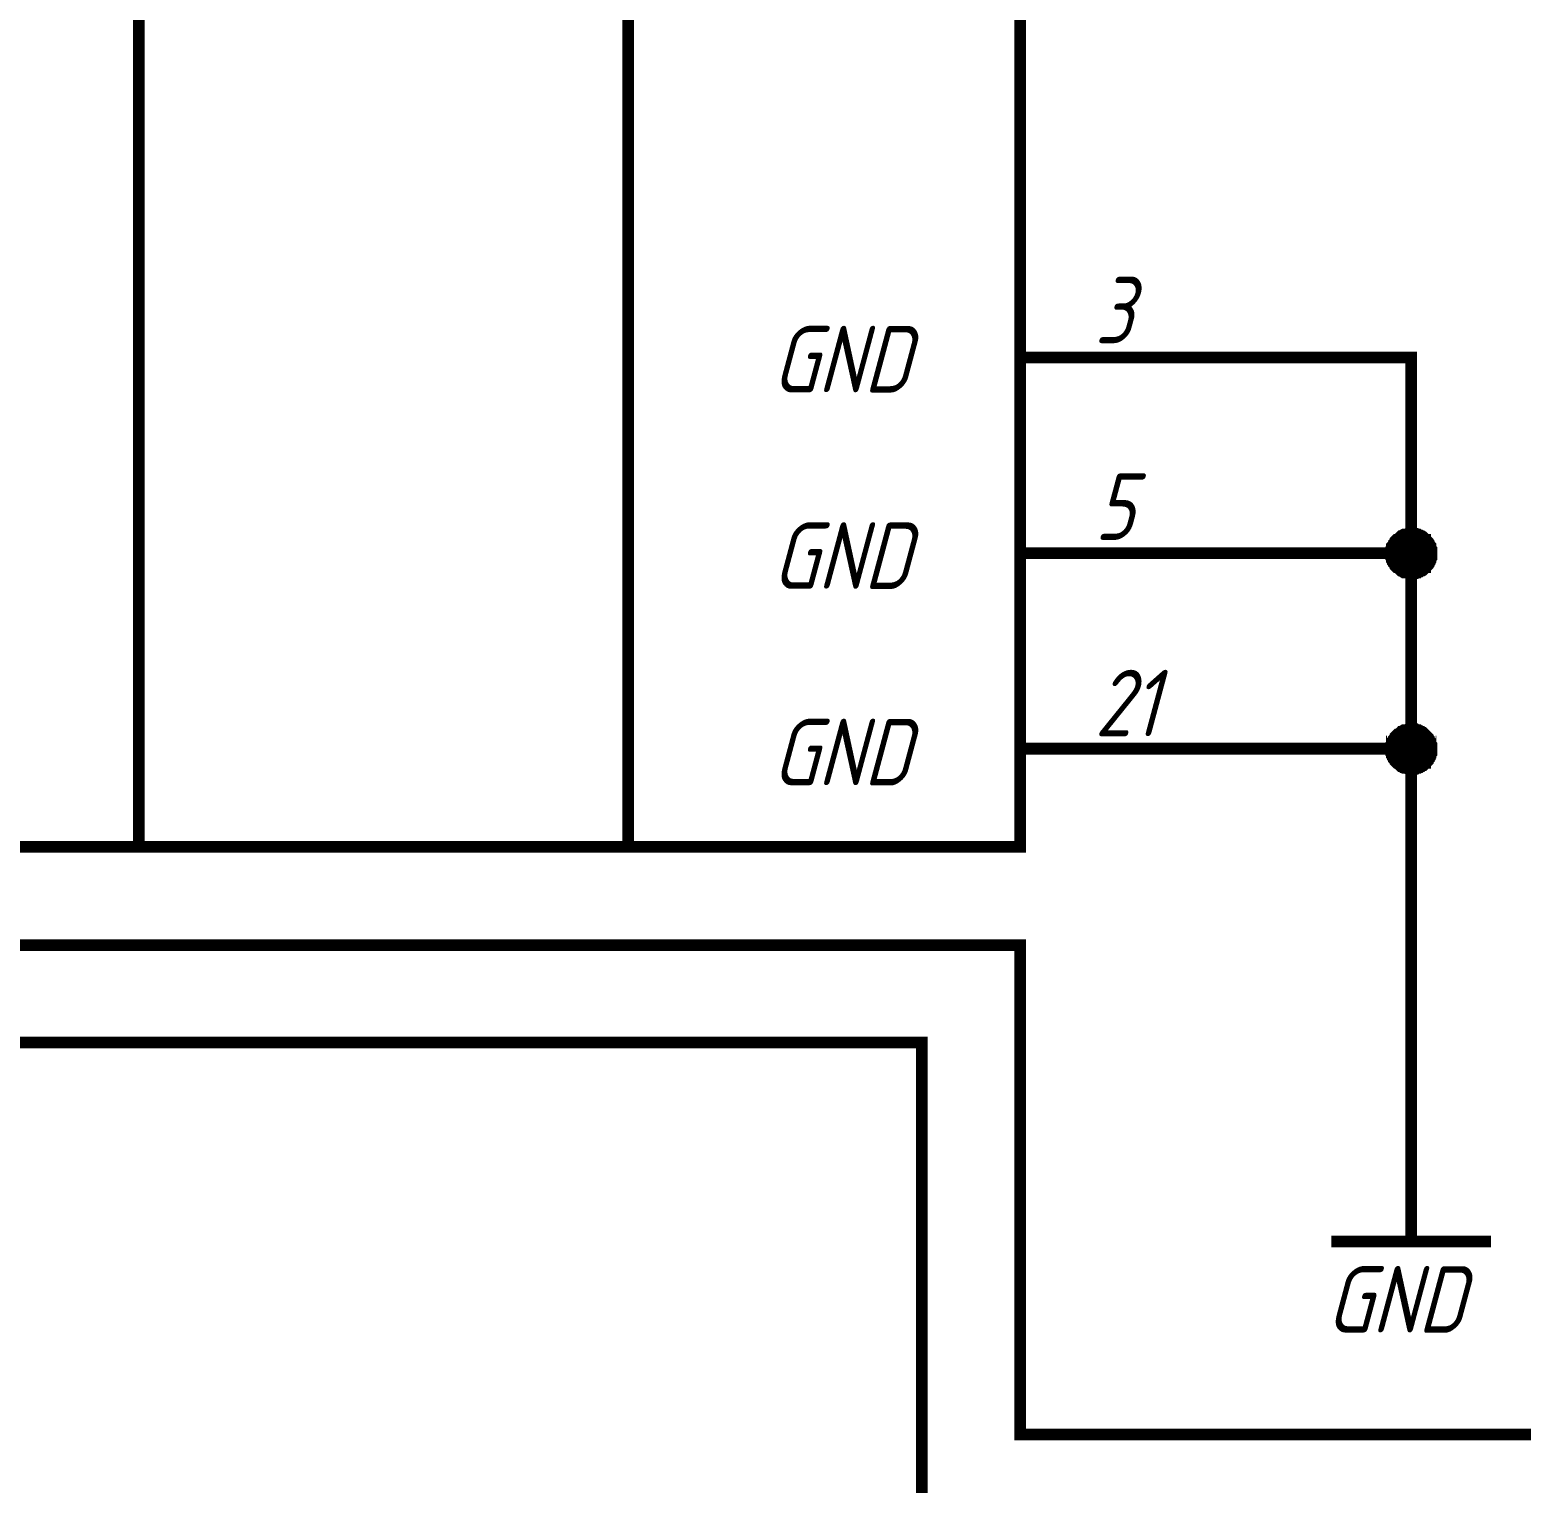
# Model space of a CAD drawing. Header units: millimetres. Extents: x 0 to 841, y 0 to 594.
# Drawn here: x 467.22 to 505.32, y 250.24 to 287.36 of the extents above; entities that cross this region are included whole.
import ezdxf

# ---------------------------------------------------------------- set-up
doc = ezdxf.new("R2010")
doc.units = ezdxf.units.MM
doc.layers.add('Sheet', color=255, linetype='Continuous')
doc.styles.get("Standard").update_dxf_attribs({"font": '', "oblique": 15})
doc.styles.get('Standard').set_extended_font_data('GOST type A')

msp = doc.modelspace()

# ---------------------------------------------------------------- linework, layer by layer
at = {"layer": 'Sheet', "color": 18, "true_color": 0x000000, "const_width": 0.3}
msp.add_lwpolyline([(455.019, 361.484), (492.517, 361.484), (492.517, 266.494), (455.019, 266.494), (455.019, 361.484)], close=True, dxfattribs=at)
for points in [[(470.005, 266.494), (470.005, 361.484)], [(482.504, 266.494), (482.504, 361.484)], [(622.999, 341.483), (622.999, 341.483), (532.502, 341.483), (532.502, 333.979), (532.502, 333.979), (532.502, 249.001), (532.009, 249.001), (490.008, 249.001), (490.008, 261.499), (447.515, 261.499), (447.515, 269.002), (437.502, 269.002), (437.502, 308.983)], [(440.011, 306.497), (440.011, 271.488), (450.001, 271.488), (450.001, 263.985), (492.517, 263.985), (492.517, 251.487), (527.507, 251.487)], [(492.517, 278.992), (497.513, 278.992)], [(497.513, 278.992), (502.508, 278.992), (502.508, 273.997), (502.508, 269.002), (502.508, 261.499)], [(501.993, 273.997), (501.993, 274.019), (501.993, 274.042), (501.993, 274.064), (501.993, 274.087), (502.015, 274.109), (502.015, 274.131), (502.015, 274.176), (502.037, 274.199), (502.037, 274.199), (502.06, 274.221), (502.06, 274.243), (502.082, 274.266), (502.105, 274.288), (502.105, 274.311), (502.127, 274.333), (502.149, 274.333), (502.172, 274.355), (502.194, 274.378), (502.217, 274.4), (502.217, 274.4), (502.239, 274.423), (502.261, 274.423), (502.284, 274.445), (502.306, 274.445), (502.329, 274.467), (502.351, 274.467), (502.373, 274.467), (502.418, 274.49), (502.441, 274.49), (502.463, 274.49), (502.485, 274.49), (502.508, 274.49)], [(501.993, 273.997), (501.993, 274.019), (501.993, 274.042), (501.993, 274.064), (501.993, 274.087), (502.015, 274.109), (502.015, 274.131), (502.015, 274.176), (502.037, 274.199), (502.037, 274.199), (502.06, 274.221), (502.06, 274.243), (502.082, 274.266), (502.105, 274.288), (502.105, 274.311), (502.127, 274.333), (502.149, 274.333), (502.172, 274.355), (502.194, 274.378), (502.217, 274.4), (502.217, 274.4), (502.239, 274.423), (502.261, 274.423), (502.284, 274.445), (502.306, 274.445), (502.329, 274.467), (502.351, 274.467), (502.373, 274.467), (502.418, 274.49), (502.441, 274.49), (502.463, 274.49), (502.485, 274.49), (502.508, 274.49)], [(501.993, 273.997), (501.993, 274.019), (501.993, 274.042), (501.993, 274.064), (501.993, 274.087), (502.015, 274.109), (502.015, 274.131), (502.015, 274.176), (502.037, 274.199), (502.037, 274.199), (502.06, 274.221), (502.06, 274.243), (502.082, 274.266), (502.105, 274.288), (502.105, 274.311), (502.127, 274.333), (502.149, 274.333), (502.172, 274.355), (502.194, 274.378), (502.217, 274.4), (502.217, 274.4), (502.239, 274.423), (502.261, 274.423), (502.284, 274.445), (502.306, 274.445), (502.329, 274.467), (502.351, 274.467), (502.373, 274.467), (502.418, 274.49), (502.441, 274.49), (502.463, 274.49), (502.485, 274.49), (502.508, 274.49)], [(501.993, 273.997), (501.993, 274.019), (501.993, 274.042), (501.993, 274.064), (501.993, 274.087), (502.015, 274.109), (502.015, 274.131), (502.015, 274.176), (502.037, 274.199), (502.037, 274.199), (502.06, 274.221), (502.06, 274.243), (502.082, 274.266), (502.105, 274.288), (502.105, 274.311), (502.127, 274.333), (502.149, 274.333), (502.172, 274.355), (502.194, 274.378), (502.217, 274.4), (502.217, 274.4), (502.239, 274.423), (502.261, 274.423), (502.284, 274.445), (502.306, 274.445), (502.329, 274.467), (502.351, 274.467), (502.373, 274.467), (502.418, 274.49), (502.441, 274.49), (502.463, 274.49), (502.485, 274.49), (502.508, 274.49)], [(501.993, 273.997), (501.993, 274.019), (501.993, 274.042), (501.993, 274.064), (501.993, 274.087), (502.015, 274.109), (502.015, 274.131), (502.015, 274.176), (502.037, 274.199), (502.037, 274.199), (502.06, 274.221), (502.06, 274.243), (502.082, 274.266), (502.105, 274.288), (502.105, 274.311), (502.127, 274.333), (502.149, 274.333), (502.172, 274.355), (502.194, 274.378), (502.217, 274.4), (502.217, 274.4), (502.239, 274.423), (502.261, 274.423), (502.284, 274.445), (502.306, 274.445), (502.329, 274.467), (502.351, 274.467), (502.373, 274.467), (502.418, 274.49), (502.441, 274.49), (502.463, 274.49), (502.485, 274.49), (502.508, 274.49)], [(501.993, 273.997), (501.993, 274.019), (501.993, 274.042), (501.993, 274.064), (501.993, 274.087), (502.015, 274.109), (502.015, 274.131), (502.015, 274.176), (502.037, 274.199), (502.037, 274.199), (502.06, 274.221), (502.06, 274.243), (502.082, 274.266), (502.105, 274.288), (502.105, 274.311), (502.127, 274.333), (502.149, 274.333), (502.172, 274.355), (502.194, 274.378), (502.217, 274.4), (502.217, 274.4), (502.239, 274.423), (502.261, 274.423), (502.284, 274.445), (502.306, 274.445), (502.329, 274.467), (502.351, 274.467), (502.373, 274.467), (502.418, 274.49), (502.441, 274.49), (502.463, 274.49), (502.485, 274.49), (502.508, 274.49)], [(501.993, 273.997), (501.993, 274.019), (501.993, 274.042), (501.993, 274.064), (501.993, 274.087), (502.015, 274.109), (502.015, 274.131), (502.015, 274.176), (502.037, 274.199), (502.037, 274.199), (502.06, 274.221), (502.06, 274.243), (502.082, 274.266), (502.105, 274.288), (502.105, 274.311), (502.127, 274.333), (502.149, 274.333), (502.172, 274.355), (502.194, 274.378), (502.217, 274.4), (502.217, 274.4), (502.239, 274.423), (502.261, 274.423), (502.284, 274.445), (502.306, 274.445), (502.329, 274.467), (502.351, 274.467), (502.373, 274.467), (502.418, 274.49), (502.441, 274.49), (502.463, 274.49), (502.485, 274.49), (502.508, 274.49)], [(501.993, 273.997), (501.993, 274.019), (501.993, 274.042), (501.993, 274.064), (501.993, 274.087), (502.015, 274.109), (502.015, 274.131), (502.015, 274.176), (502.037, 274.199), (502.037, 274.199), (502.06, 274.221), (502.06, 274.243), (502.082, 274.266), (502.105, 274.288), (502.105, 274.311), (502.127, 274.333), (502.149, 274.333), (502.172, 274.355), (502.194, 274.378), (502.217, 274.4), (502.217, 274.4), (502.239, 274.423), (502.261, 274.423), (502.284, 274.445), (502.306, 274.445), (502.329, 274.467), (502.351, 274.467), (502.373, 274.467), (502.418, 274.49), (502.441, 274.49), (502.463, 274.49), (502.485, 274.49), (502.508, 274.49)], [(502.508, 274.49), (502.508, 274.49)], [(502.508, 274.49), (502.53, 274.49), (502.553, 274.49), (502.597, 274.49), (502.62, 274.49), (502.642, 274.467), (502.665, 274.467), (502.687, 274.467), (502.709, 274.445), (502.732, 274.445), (502.754, 274.423), (502.777, 274.423), (502.799, 274.4), (502.821, 274.4), (502.844, 274.378), (502.866, 274.355), (502.866, 274.333), (502.889, 274.333), (502.911, 274.311), (502.933, 274.288), (502.933, 274.266), (502.956, 274.243), (502.956, 274.221), (502.978, 274.199), (502.978, 274.199), (503.001, 274.176), (503.001, 274.131), (503.001, 274.109), (503.023, 274.087), (503.023, 274.064), (503.023, 274.042), (503.023, 274.019), (503.023, 273.997)], [(502.508, 274.49), (502.508, 274.49)], [(502.508, 274.49), (502.53, 274.49), (502.553, 274.49), (502.597, 274.49), (502.62, 274.49), (502.642, 274.467), (502.665, 274.467), (502.687, 274.467), (502.709, 274.445), (502.732, 274.445), (502.754, 274.423), (502.777, 274.423), (502.799, 274.4), (502.821, 274.4), (502.844, 274.378), (502.866, 274.355), (502.866, 274.333), (502.889, 274.333), (502.911, 274.311), (502.933, 274.288), (502.933, 274.266), (502.956, 274.243), (502.956, 274.221), (502.978, 274.199), (502.978, 274.199), (503.001, 274.176), (503.001, 274.131), (503.001, 274.109), (503.023, 274.087), (503.023, 274.064), (503.023, 274.042), (503.023, 274.019), (503.023, 273.997)], [(502.508, 274.49), (502.508, 274.49)], [(502.508, 274.49), (502.53, 274.49), (502.553, 274.49), (502.597, 274.49), (502.62, 274.49), (502.642, 274.467), (502.665, 274.467), (502.687, 274.467), (502.709, 274.445), (502.732, 274.445), (502.754, 274.423), (502.777, 274.423), (502.799, 274.4), (502.821, 274.4), (502.844, 274.378), (502.866, 274.355), (502.866, 274.333), (502.889, 274.333), (502.911, 274.311), (502.933, 274.288), (502.933, 274.266), (502.956, 274.243), (502.956, 274.221), (502.978, 274.199), (502.978, 274.199), (503.001, 274.176), (503.001, 274.131), (503.001, 274.109), (503.023, 274.087), (503.023, 274.064), (503.023, 274.042), (503.023, 274.019), (503.023, 273.997)], [(502.508, 274.49), (502.508, 274.49)], [(502.508, 274.49), (502.53, 274.49), (502.553, 274.49), (502.597, 274.49), (502.62, 274.49), (502.642, 274.467), (502.665, 274.467), (502.687, 274.467), (502.709, 274.445), (502.732, 274.445), (502.754, 274.423), (502.777, 274.423), (502.799, 274.4), (502.821, 274.4), (502.844, 274.378), (502.866, 274.355), (502.866, 274.333), (502.889, 274.333), (502.911, 274.311), (502.933, 274.288), (502.933, 274.266), (502.956, 274.243), (502.956, 274.221), (502.978, 274.199), (502.978, 274.199), (503.001, 274.176), (503.001, 274.131), (503.001, 274.109), (503.023, 274.087), (503.023, 274.064), (503.023, 274.042), (503.023, 274.019), (503.023, 273.997)], [(502.508, 274.49), (502.508, 274.49)], [(502.508, 274.49), (502.53, 274.49), (502.553, 274.49), (502.597, 274.49), (502.62, 274.49), (502.642, 274.467), (502.665, 274.467), (502.687, 274.467), (502.709, 274.445), (502.732, 274.445), (502.754, 274.423), (502.777, 274.423), (502.799, 274.4), (502.821, 274.4), (502.844, 274.378), (502.866, 274.355), (502.866, 274.333), (502.889, 274.333), (502.911, 274.311), (502.933, 274.288), (502.933, 274.266), (502.956, 274.243), (502.956, 274.221), (502.978, 274.199), (502.978, 274.199), (503.001, 274.176), (503.001, 274.131), (503.001, 274.109), (503.023, 274.087), (503.023, 274.064), (503.023, 274.042), (503.023, 274.019), (503.023, 273.997)], [(502.508, 274.49), (502.508, 274.49)], [(502.508, 274.49), (502.53, 274.49), (502.553, 274.49), (502.597, 274.49), (502.62, 274.49), (502.642, 274.467), (502.665, 274.467), (502.687, 274.467), (502.709, 274.445), (502.732, 274.445), (502.754, 274.423), (502.777, 274.423), (502.799, 274.4), (502.821, 274.4), (502.844, 274.378), (502.866, 274.355), (502.866, 274.333), (502.889, 274.333), (502.911, 274.311), (502.933, 274.288), (502.933, 274.266), (502.956, 274.243), (502.956, 274.221), (502.978, 274.199), (502.978, 274.199), (503.001, 274.176), (503.001, 274.131), (503.001, 274.109), (503.023, 274.087), (503.023, 274.064), (503.023, 274.042), (503.023, 274.019), (503.023, 273.997)], [(502.508, 274.49), (502.508, 274.49)], [(502.508, 274.49), (502.53, 274.49), (502.553, 274.49), (502.597, 274.49), (502.62, 274.49), (502.642, 274.467), (502.665, 274.467), (502.687, 274.467), (502.709, 274.445), (502.732, 274.445), (502.754, 274.423), (502.777, 274.423), (502.799, 274.4), (502.821, 274.4), (502.844, 274.378), (502.866, 274.355), (502.866, 274.333), (502.889, 274.333), (502.911, 274.311), (502.933, 274.288), (502.933, 274.266), (502.956, 274.243), (502.956, 274.221), (502.978, 274.199), (502.978, 274.199), (503.001, 274.176), (503.001, 274.131), (503.001, 274.109), (503.023, 274.087), (503.023, 274.064), (503.023, 274.042), (503.023, 274.019), (503.023, 273.997)], [(502.508, 274.49), (502.508, 274.49)], [(502.508, 274.49), (502.53, 274.49), (502.553, 274.49), (502.597, 274.49), (502.62, 274.49), (502.642, 274.467), (502.665, 274.467), (502.687, 274.467), (502.709, 274.445), (502.732, 274.445), (502.754, 274.423), (502.777, 274.423), (502.799, 274.4), (502.821, 274.4), (502.844, 274.378), (502.866, 274.355), (502.866, 274.333), (502.889, 274.333), (502.911, 274.311), (502.933, 274.288), (502.933, 274.266), (502.956, 274.243), (502.956, 274.221), (502.978, 274.199), (502.978, 274.199), (503.001, 274.176), (503.001, 274.131), (503.001, 274.109), (503.023, 274.087), (503.023, 274.064), (503.023, 274.042), (503.023, 274.019), (503.023, 273.997)], [(492.517, 273.997), (497.513, 273.997)], [(497.513, 273.997), (502.508, 273.997)], [(502.508, 273.482), (502.485, 273.482), (502.463, 273.482), (502.441, 273.482), (502.418, 273.482), (502.373, 273.504), (502.351, 273.504), (502.329, 273.504), (502.306, 273.527), (502.284, 273.527), (502.261, 273.549), (502.239, 273.549), (502.217, 273.571), (502.217, 273.571), (502.194, 273.594), (502.172, 273.616), (502.149, 273.639), (502.127, 273.639), (502.105, 273.661), (502.105, 273.683), (502.082, 273.706), (502.06, 273.728), (502.06, 273.751), (502.037, 273.773), (502.037, 273.795), (502.015, 273.818), (502.015, 273.84), (502.015, 273.863), (501.993, 273.885), (501.993, 273.907), (501.993, 273.952), (501.993, 273.975), (501.993, 273.997)], [(501.993, 273.997), (501.993, 273.997)], [(502.508, 273.482), (502.485, 273.482), (502.463, 273.482), (502.441, 273.482), (502.418, 273.482), (502.373, 273.504), (502.351, 273.504), (502.329, 273.504), (502.306, 273.527), (502.284, 273.527), (502.261, 273.549), (502.239, 273.549), (502.217, 273.571), (502.217, 273.571), (502.194, 273.594), (502.172, 273.616), (502.149, 273.639), (502.127, 273.639), (502.105, 273.661), (502.105, 273.683), (502.082, 273.706), (502.06, 273.728), (502.06, 273.751), (502.037, 273.773), (502.037, 273.795), (502.015, 273.818), (502.015, 273.84), (502.015, 273.863), (501.993, 273.885), (501.993, 273.907), (501.993, 273.952), (501.993, 273.975), (501.993, 273.997)], [(501.993, 273.997), (501.993, 273.997)], [(502.508, 273.482), (502.485, 273.482), (502.463, 273.482), (502.441, 273.482), (502.418, 273.482), (502.373, 273.504), (502.351, 273.504), (502.329, 273.504), (502.306, 273.527), (502.284, 273.527), (502.261, 273.549), (502.239, 273.549), (502.217, 273.571), (502.217, 273.571), (502.194, 273.594), (502.172, 273.616), (502.149, 273.639), (502.127, 273.639), (502.105, 273.661), (502.105, 273.683), (502.082, 273.706), (502.06, 273.728), (502.06, 273.751), (502.037, 273.773), (502.037, 273.795), (502.015, 273.818), (502.015, 273.84), (502.015, 273.863), (501.993, 273.885), (501.993, 273.907), (501.993, 273.952), (501.993, 273.975), (501.993, 273.997)], [(501.993, 273.997), (501.993, 273.997)], [(502.508, 273.482), (502.485, 273.482), (502.463, 273.482), (502.441, 273.482), (502.418, 273.482), (502.373, 273.504), (502.351, 273.504), (502.329, 273.504), (502.306, 273.527), (502.284, 273.527), (502.261, 273.549), (502.239, 273.549), (502.217, 273.571), (502.217, 273.571), (502.194, 273.594), (502.172, 273.616), (502.149, 273.639), (502.127, 273.639), (502.105, 273.661), (502.105, 273.683), (502.082, 273.706), (502.06, 273.728), (502.06, 273.751), (502.037, 273.773), (502.037, 273.795), (502.015, 273.818), (502.015, 273.84), (502.015, 273.863), (501.993, 273.885), (501.993, 273.907), (501.993, 273.952), (501.993, 273.975), (501.993, 273.997)], [(501.993, 273.997), (501.993, 273.997)], [(502.508, 273.482), (502.485, 273.482), (502.463, 273.482), (502.441, 273.482), (502.418, 273.482), (502.373, 273.504), (502.351, 273.504), (502.329, 273.504), (502.306, 273.527), (502.284, 273.527), (502.261, 273.549), (502.239, 273.549), (502.217, 273.571), (502.217, 273.571), (502.194, 273.594), (502.172, 273.616), (502.149, 273.639), (502.127, 273.639), (502.105, 273.661), (502.105, 273.683), (502.082, 273.706), (502.06, 273.728), (502.06, 273.751), (502.037, 273.773), (502.037, 273.795), (502.015, 273.818), (502.015, 273.84), (502.015, 273.863), (501.993, 273.885), (501.993, 273.907), (501.993, 273.952), (501.993, 273.975), (501.993, 273.997)], [(501.993, 273.997), (501.993, 273.997)], [(502.508, 273.482), (502.485, 273.482), (502.463, 273.482), (502.441, 273.482), (502.418, 273.482), (502.373, 273.504), (502.351, 273.504), (502.329, 273.504), (502.306, 273.527), (502.284, 273.527), (502.261, 273.549), (502.239, 273.549), (502.217, 273.571), (502.217, 273.571), (502.194, 273.594), (502.172, 273.616), (502.149, 273.639), (502.127, 273.639), (502.105, 273.661), (502.105, 273.683), (502.082, 273.706), (502.06, 273.728), (502.06, 273.751), (502.037, 273.773), (502.037, 273.795), (502.015, 273.818), (502.015, 273.84), (502.015, 273.863), (501.993, 273.885), (501.993, 273.907), (501.993, 273.952), (501.993, 273.975), (501.993, 273.997)], [(501.993, 273.997), (501.993, 273.997)], [(502.508, 273.482), (502.485, 273.482), (502.463, 273.482), (502.441, 273.482), (502.418, 273.482), (502.373, 273.504), (502.351, 273.504), (502.329, 273.504), (502.306, 273.527), (502.284, 273.527), (502.261, 273.549), (502.239, 273.549), (502.217, 273.571), (502.217, 273.571), (502.194, 273.594), (502.172, 273.616), (502.149, 273.639), (502.127, 273.639), (502.105, 273.661), (502.105, 273.683), (502.082, 273.706), (502.06, 273.728), (502.06, 273.751), (502.037, 273.773), (502.037, 273.795), (502.015, 273.818), (502.015, 273.84), (502.015, 273.863), (501.993, 273.885), (501.993, 273.907), (501.993, 273.952), (501.993, 273.975), (501.993, 273.997)], [(501.993, 273.997), (501.993, 273.997)], [(502.508, 273.482), (502.485, 273.482), (502.463, 273.482), (502.441, 273.482), (502.418, 273.482), (502.373, 273.504), (502.351, 273.504), (502.329, 273.504), (502.306, 273.527), (502.284, 273.527), (502.261, 273.549), (502.239, 273.549), (502.217, 273.571), (502.217, 273.571), (502.194, 273.594), (502.172, 273.616), (502.149, 273.639), (502.127, 273.639), (502.105, 273.661), (502.105, 273.683), (502.082, 273.706), (502.06, 273.728), (502.06, 273.751), (502.037, 273.773), (502.037, 273.795), (502.015, 273.818), (502.015, 273.84), (502.015, 273.863), (501.993, 273.885), (501.993, 273.907), (501.993, 273.952), (501.993, 273.975), (501.993, 273.997)], [(501.993, 273.997), (501.993, 273.997)], [(503.023, 273.997), (503.023, 273.975), (503.023, 273.952), (503.023, 273.907), (503.023, 273.885), (503.001, 273.863), (503.001, 273.84), (503.001, 273.818), (502.978, 273.795), (502.978, 273.773), (502.956, 273.751), (502.956, 273.728), (502.933, 273.706), (502.933, 273.683), (502.911, 273.661), (502.889, 273.639), (502.866, 273.639), (502.866, 273.616), (502.844, 273.594), (502.821, 273.571), (502.799, 273.571), (502.777, 273.549), (502.754, 273.549), (502.732, 273.527), (502.709, 273.527), (502.687, 273.504), (502.665, 273.504), (502.642, 273.504), (502.62, 273.482), (502.597, 273.482), (502.553, 273.482), (502.53, 273.482), (502.508, 273.482)], [(503.023, 273.997), (503.023, 273.975), (503.023, 273.952), (503.023, 273.907), (503.023, 273.885), (503.001, 273.863), (503.001, 273.84), (503.001, 273.818), (502.978, 273.795), (502.978, 273.773), (502.956, 273.751), (502.956, 273.728), (502.933, 273.706), (502.933, 273.683), (502.911, 273.661), (502.889, 273.639), (502.866, 273.639), (502.866, 273.616), (502.844, 273.594), (502.821, 273.571), (502.799, 273.571), (502.777, 273.549), (502.754, 273.549), (502.732, 273.527), (502.709, 273.527), (502.687, 273.504), (502.665, 273.504), (502.642, 273.504), (502.62, 273.482), (502.597, 273.482), (502.553, 273.482), (502.53, 273.482), (502.508, 273.482)], [(503.023, 273.997), (503.023, 273.975), (503.023, 273.952), (503.023, 273.907), (503.023, 273.885), (503.001, 273.863), (503.001, 273.84), (503.001, 273.818), (502.978, 273.795), (502.978, 273.773), (502.956, 273.751), (502.956, 273.728), (502.933, 273.706), (502.933, 273.683), (502.911, 273.661), (502.889, 273.639), (502.866, 273.639), (502.866, 273.616), (502.844, 273.594), (502.821, 273.571), (502.799, 273.571), (502.777, 273.549), (502.754, 273.549), (502.732, 273.527), (502.709, 273.527), (502.687, 273.504), (502.665, 273.504), (502.642, 273.504), (502.62, 273.482), (502.597, 273.482), (502.553, 273.482), (502.53, 273.482), (502.508, 273.482)], [(503.023, 273.997), (503.023, 273.975), (503.023, 273.952), (503.023, 273.907), (503.023, 273.885), (503.001, 273.863), (503.001, 273.84), (503.001, 273.818), (502.978, 273.795), (502.978, 273.773), (502.956, 273.751), (502.956, 273.728), (502.933, 273.706), (502.933, 273.683), (502.911, 273.661), (502.889, 273.639), (502.866, 273.639), (502.866, 273.616), (502.844, 273.594), (502.821, 273.571), (502.799, 273.571), (502.777, 273.549), (502.754, 273.549), (502.732, 273.527), (502.709, 273.527), (502.687, 273.504), (502.665, 273.504), (502.642, 273.504), (502.62, 273.482), (502.597, 273.482), (502.553, 273.482), (502.53, 273.482), (502.508, 273.482)], [(503.023, 273.997), (503.023, 273.975), (503.023, 273.952), (503.023, 273.907), (503.023, 273.885), (503.001, 273.863), (503.001, 273.84), (503.001, 273.818), (502.978, 273.795), (502.978, 273.773), (502.956, 273.751), (502.956, 273.728), (502.933, 273.706), (502.933, 273.683), (502.911, 273.661), (502.889, 273.639), (502.866, 273.639), (502.866, 273.616), (502.844, 273.594), (502.821, 273.571), (502.799, 273.571), (502.777, 273.549), (502.754, 273.549), (502.732, 273.527), (502.709, 273.527), (502.687, 273.504), (502.665, 273.504), (502.642, 273.504), (502.62, 273.482), (502.597, 273.482), (502.553, 273.482), (502.53, 273.482), (502.508, 273.482)], [(503.023, 273.997), (503.023, 273.975), (503.023, 273.952), (503.023, 273.907), (503.023, 273.885), (503.001, 273.863), (503.001, 273.84), (503.001, 273.818), (502.978, 273.795), (502.978, 273.773), (502.956, 273.751), (502.956, 273.728), (502.933, 273.706), (502.933, 273.683), (502.911, 273.661), (502.889, 273.639), (502.866, 273.639), (502.866, 273.616), (502.844, 273.594), (502.821, 273.571), (502.799, 273.571), (502.777, 273.549), (502.754, 273.549), (502.732, 273.527), (502.709, 273.527), (502.687, 273.504), (502.665, 273.504), (502.642, 273.504), (502.62, 273.482), (502.597, 273.482), (502.553, 273.482), (502.53, 273.482), (502.508, 273.482)], [(503.023, 273.997), (503.023, 273.975), (503.023, 273.952), (503.023, 273.907), (503.023, 273.885), (503.001, 273.863), (503.001, 273.84), (503.001, 273.818), (502.978, 273.795), (502.978, 273.773), (502.956, 273.751), (502.956, 273.728), (502.933, 273.706), (502.933, 273.683), (502.911, 273.661), (502.889, 273.639), (502.866, 273.639), (502.866, 273.616), (502.844, 273.594), (502.821, 273.571), (502.799, 273.571), (502.777, 273.549), (502.754, 273.549), (502.732, 273.527), (502.709, 273.527), (502.687, 273.504), (502.665, 273.504), (502.642, 273.504), (502.62, 273.482), (502.597, 273.482), (502.553, 273.482), (502.53, 273.482), (502.508, 273.482)], [(503.023, 273.997), (503.023, 273.975), (503.023, 273.952), (503.023, 273.907), (503.023, 273.885), (503.001, 273.863), (503.001, 273.84), (503.001, 273.818), (502.978, 273.795), (502.978, 273.773), (502.956, 273.751), (502.956, 273.728), (502.933, 273.706), (502.933, 273.683), (502.911, 273.661), (502.889, 273.639), (502.866, 273.639), (502.866, 273.616), (502.844, 273.594), (502.821, 273.571), (502.799, 273.571), (502.777, 273.549), (502.754, 273.549), (502.732, 273.527), (502.709, 273.527), (502.687, 273.504), (502.665, 273.504), (502.642, 273.504), (502.62, 273.482), (502.597, 273.482), (502.553, 273.482), (502.53, 273.482), (502.508, 273.482)], [(503.023, 273.997), (503.023, 273.997), (503.023, 273.997), (503.023, 273.997), (503.023, 273.997), (503.023, 273.997), (503.023, 273.997), (503.023, 273.997), (503.023, 273.997), (503.023, 273.997), (503.023, 273.997), (503.023, 273.997), (503.023, 273.997), (503.023, 273.997), (503.023, 273.997), (503.023, 273.997), (503.023, 273.997), (503.023, 273.997), (503.023, 273.997), (503.023, 273.997), (503.023, 273.997), (503.023, 273.997), (503.023, 273.997), (503.023, 273.997), (503.023, 273.997), (503.023, 273.997), (503.023, 273.997), (503.023, 273.997), (503.023, 273.997), (503.023, 273.997), (503.023, 273.997), (503.023, 273.997), (503.023, 273.997)], [(503.023, 273.997), (503.023, 273.997)], [(503.023, 273.997), (503.023, 273.997), (503.023, 273.997), (503.023, 273.997), (503.023, 273.997), (503.023, 273.997), (503.023, 273.997), (503.023, 273.997), (503.023, 273.997), (503.023, 273.997), (503.023, 273.997), (503.023, 273.997), (503.023, 273.997), (503.023, 273.997), (503.023, 273.997), (503.023, 273.997), (503.023, 273.997), (503.023, 273.997), (503.023, 273.997), (503.023, 273.997), (503.023, 273.997), (503.023, 273.997), (503.023, 273.997), (503.023, 273.997), (503.023, 273.997), (503.023, 273.997), (503.023, 273.997), (503.023, 273.997), (503.023, 273.997), (503.023, 273.997), (503.023, 273.997), (503.023, 273.997), (503.023, 273.997)], [(503.023, 273.997), (503.023, 273.997)], [(503.023, 273.997), (503.023, 273.997), (503.023, 273.997), (503.023, 273.997), (503.023, 273.997), (503.023, 273.997), (503.023, 273.997), (503.023, 273.997), (503.023, 273.997), (503.023, 273.997), (503.023, 273.997), (503.023, 273.997), (503.023, 273.997), (503.023, 273.997), (503.023, 273.997), (503.023, 273.997), (503.023, 273.997), (503.023, 273.997), (503.023, 273.997), (503.023, 273.997), (503.023, 273.997), (503.023, 273.997), (503.023, 273.997), (503.023, 273.997), (503.023, 273.997), (503.023, 273.997), (503.023, 273.997), (503.023, 273.997), (503.023, 273.997), (503.023, 273.997), (503.023, 273.997), (503.023, 273.997), (503.023, 273.997)], [(503.023, 273.997), (503.023, 273.997)], [(503.023, 273.997), (503.023, 273.997), (503.023, 273.997), (503.023, 273.997), (503.023, 273.997), (503.023, 273.997), (503.023, 273.997), (503.023, 273.997), (503.023, 273.997), (503.023, 273.997), (503.023, 273.997), (503.023, 273.997), (503.023, 273.997), (503.023, 273.997), (503.023, 273.997), (503.023, 273.997), (503.023, 273.997), (503.023, 273.997), (503.023, 273.997), (503.023, 273.997), (503.023, 273.997), (503.023, 273.997), (503.023, 273.997), (503.023, 273.997), (503.023, 273.997), (503.023, 273.997), (503.023, 273.997), (503.023, 273.997), (503.023, 273.997), (503.023, 273.997), (503.023, 273.997), (503.023, 273.997), (503.023, 273.997)], [(503.023, 273.997), (503.023, 273.997)], [(503.023, 273.997), (503.023, 273.997), (503.023, 273.997), (503.023, 273.997), (503.023, 273.997), (503.023, 273.997), (503.023, 273.997), (503.023, 273.997), (503.023, 273.997), (503.023, 273.997), (503.023, 273.997), (503.023, 273.997), (503.023, 273.997), (503.023, 273.997), (503.023, 273.997), (503.023, 273.997), (503.023, 273.997), (503.023, 273.997), (503.023, 273.997), (503.023, 273.997), (503.023, 273.997), (503.023, 273.997), (503.023, 273.997), (503.023, 273.997), (503.023, 273.997), (503.023, 273.997), (503.023, 273.997), (503.023, 273.997), (503.023, 273.997), (503.023, 273.997), (503.023, 273.997), (503.023, 273.997), (503.023, 273.997)], [(503.023, 273.997), (503.023, 273.997)], [(503.023, 273.997), (503.023, 273.997), (503.023, 273.997), (503.023, 273.997), (503.023, 273.997), (503.023, 273.997), (503.023, 273.997), (503.023, 273.997), (503.023, 273.997), (503.023, 273.997), (503.023, 273.997), (503.023, 273.997), (503.023, 273.997), (503.023, 273.997), (503.023, 273.997), (503.023, 273.997), (503.023, 273.997), (503.023, 273.997), (503.023, 273.997), (503.023, 273.997), (503.023, 273.997), (503.023, 273.997), (503.023, 273.997), (503.023, 273.997), (503.023, 273.997), (503.023, 273.997), (503.023, 273.997), (503.023, 273.997), (503.023, 273.997), (503.023, 273.997), (503.023, 273.997), (503.023, 273.997), (503.023, 273.997)], [(503.023, 273.997), (503.023, 273.997)], [(503.023, 273.997), (503.023, 273.997), (503.023, 273.997), (503.023, 273.997), (503.023, 273.997), (503.023, 273.997), (503.023, 273.997), (503.023, 273.997), (503.023, 273.997), (503.023, 273.997), (503.023, 273.997), (503.023, 273.997), (503.023, 273.997), (503.023, 273.997), (503.023, 273.997), (503.023, 273.997), (503.023, 273.997), (503.023, 273.997), (503.023, 273.997), (503.023, 273.997), (503.023, 273.997), (503.023, 273.997), (503.023, 273.997), (503.023, 273.997), (503.023, 273.997), (503.023, 273.997), (503.023, 273.997), (503.023, 273.997), (503.023, 273.997), (503.023, 273.997), (503.023, 273.997), (503.023, 273.997), (503.023, 273.997)], [(503.023, 273.997), (503.023, 273.997)], [(503.023, 273.997), (503.023, 273.997), (503.023, 273.997), (503.023, 273.997), (503.023, 273.997), (503.023, 273.997), (503.023, 273.997), (503.023, 273.997), (503.023, 273.997), (503.023, 273.997), (503.023, 273.997), (503.023, 273.997), (503.023, 273.997), (503.023, 273.997), (503.023, 273.997), (503.023, 273.997), (503.023, 273.997), (503.023, 273.997), (503.023, 273.997), (503.023, 273.997), (503.023, 273.997), (503.023, 273.997), (503.023, 273.997), (503.023, 273.997), (503.023, 273.997), (503.023, 273.997), (503.023, 273.997), (503.023, 273.997), (503.023, 273.997), (503.023, 273.997), (503.023, 273.997), (503.023, 273.997), (503.023, 273.997)], [(503.023, 273.997), (503.023, 273.997)], [(501.993, 269.002), (501.993, 269.025), (501.993, 269.047), (501.993, 269.069), (501.993, 269.092), (502.015, 269.114), (502.015, 269.137), (502.015, 269.181), (502.037, 269.181), (502.037, 269.204), (502.06, 269.226), (502.06, 269.249), (502.082, 269.271), (502.105, 269.293), (502.105, 269.316), (502.127, 269.338), (502.149, 269.361), (502.172, 269.361), (502.194, 269.383), (502.217, 269.405), (502.217, 269.405), (502.239, 269.428), (502.261, 269.428), (502.284, 269.45), (502.306, 269.45), (502.329, 269.473), (502.351, 269.473), (502.373, 269.473), (502.418, 269.495), (502.441, 269.495), (502.463, 269.495), (502.485, 269.495), (502.508, 269.495)], [(501.993, 269.002), (501.993, 269.025), (501.993, 269.047), (501.993, 269.069), (501.993, 269.092), (502.015, 269.114), (502.015, 269.137), (502.015, 269.181), (502.037, 269.181), (502.037, 269.204), (502.06, 269.226), (502.06, 269.249), (502.082, 269.271), (502.105, 269.293), (502.105, 269.316), (502.127, 269.338), (502.149, 269.361), (502.172, 269.361), (502.194, 269.383), (502.217, 269.405), (502.217, 269.405), (502.239, 269.428), (502.261, 269.428), (502.284, 269.45), (502.306, 269.45), (502.329, 269.473), (502.351, 269.473), (502.373, 269.473), (502.418, 269.495), (502.441, 269.495), (502.463, 269.495), (502.485, 269.495), (502.508, 269.495)], [(501.993, 269.002), (501.993, 269.025), (501.993, 269.047), (501.993, 269.069), (501.993, 269.092), (502.015, 269.114), (502.015, 269.137), (502.015, 269.181), (502.037, 269.181), (502.037, 269.204), (502.06, 269.226), (502.06, 269.249), (502.082, 269.271), (502.105, 269.293), (502.105, 269.316), (502.127, 269.338), (502.149, 269.361), (502.172, 269.361), (502.194, 269.383), (502.217, 269.405), (502.217, 269.405), (502.239, 269.428), (502.261, 269.428), (502.284, 269.45), (502.306, 269.45), (502.329, 269.473), (502.351, 269.473), (502.373, 269.473), (502.418, 269.495), (502.441, 269.495), (502.463, 269.495), (502.485, 269.495), (502.508, 269.495)], [(501.993, 269.002), (501.993, 269.025), (501.993, 269.047), (501.993, 269.069), (501.993, 269.092), (502.015, 269.114), (502.015, 269.137), (502.015, 269.181), (502.037, 269.181), (502.037, 269.204), (502.06, 269.226), (502.06, 269.249), (502.082, 269.271), (502.105, 269.293), (502.105, 269.316), (502.127, 269.338), (502.149, 269.361), (502.172, 269.361), (502.194, 269.383), (502.217, 269.405), (502.217, 269.405), (502.239, 269.428), (502.261, 269.428), (502.284, 269.45), (502.306, 269.45), (502.329, 269.473), (502.351, 269.473), (502.373, 269.473), (502.418, 269.495), (502.441, 269.495), (502.463, 269.495), (502.485, 269.495), (502.508, 269.495)], [(501.993, 269.002), (501.993, 269.025), (501.993, 269.047), (501.993, 269.069), (501.993, 269.092), (502.015, 269.114), (502.015, 269.137), (502.015, 269.181), (502.037, 269.181), (502.037, 269.204), (502.06, 269.226), (502.06, 269.249), (502.082, 269.271), (502.105, 269.293), (502.105, 269.316), (502.127, 269.338), (502.149, 269.361), (502.172, 269.361), (502.194, 269.383), (502.217, 269.405), (502.217, 269.405), (502.239, 269.428), (502.261, 269.428), (502.284, 269.45), (502.306, 269.45), (502.329, 269.473), (502.351, 269.473), (502.373, 269.473), (502.418, 269.495), (502.441, 269.495), (502.463, 269.495), (502.485, 269.495), (502.508, 269.495)], [(501.993, 269.002), (501.993, 269.025), (501.993, 269.047), (501.993, 269.069), (501.993, 269.092), (502.015, 269.114), (502.015, 269.137), (502.015, 269.181), (502.037, 269.181), (502.037, 269.204), (502.06, 269.226), (502.06, 269.249), (502.082, 269.271), (502.105, 269.293), (502.105, 269.316), (502.127, 269.338), (502.149, 269.361), (502.172, 269.361), (502.194, 269.383), (502.217, 269.405), (502.217, 269.405), (502.239, 269.428), (502.261, 269.428), (502.284, 269.45), (502.306, 269.45), (502.329, 269.473), (502.351, 269.473), (502.373, 269.473), (502.418, 269.495), (502.441, 269.495), (502.463, 269.495), (502.485, 269.495), (502.508, 269.495)], [(501.993, 269.002), (501.993, 269.025), (501.993, 269.047), (501.993, 269.069), (501.993, 269.092), (502.015, 269.114), (502.015, 269.137), (502.015, 269.181), (502.037, 269.181), (502.037, 269.204), (502.06, 269.226), (502.06, 269.249), (502.082, 269.271), (502.105, 269.293), (502.105, 269.316), (502.127, 269.338), (502.149, 269.361), (502.172, 269.361), (502.194, 269.383), (502.217, 269.405), (502.217, 269.405), (502.239, 269.428), (502.261, 269.428), (502.284, 269.45), (502.306, 269.45), (502.329, 269.473), (502.351, 269.473), (502.373, 269.473), (502.418, 269.495), (502.441, 269.495), (502.463, 269.495), (502.485, 269.495), (502.508, 269.495)], [(501.993, 269.002), (501.993, 269.025), (501.993, 269.047), (501.993, 269.069), (501.993, 269.092), (502.015, 269.114), (502.015, 269.137), (502.015, 269.181), (502.037, 269.181), (502.037, 269.204), (502.06, 269.226), (502.06, 269.249), (502.082, 269.271), (502.105, 269.293), (502.105, 269.316), (502.127, 269.338), (502.149, 269.361), (502.172, 269.361), (502.194, 269.383), (502.217, 269.405), (502.217, 269.405), (502.239, 269.428), (502.261, 269.428), (502.284, 269.45), (502.306, 269.45), (502.329, 269.473), (502.351, 269.473), (502.373, 269.473), (502.418, 269.495), (502.441, 269.495), (502.463, 269.495), (502.485, 269.495), (502.508, 269.495)], [(502.508, 269.495), (502.508, 269.495)], [(502.508, 269.495), (502.53, 269.495), (502.553, 269.495), (502.597, 269.495), (502.62, 269.495), (502.642, 269.473), (502.665, 269.473), (502.687, 269.473), (502.709, 269.45), (502.732, 269.45), (502.754, 269.428), (502.777, 269.428), (502.799, 269.405), (502.821, 269.405), (502.844, 269.383), (502.866, 269.361), (502.866, 269.361), (502.889, 269.338), (502.911, 269.316), (502.933, 269.293), (502.933, 269.271), (502.956, 269.249), (502.956, 269.226), (502.978, 269.204), (502.978, 269.181), (503.001, 269.181), (503.001, 269.137), (503.001, 269.114), (503.023, 269.092), (503.023, 269.069), (503.023, 269.047), (503.023, 269.025), (503.023, 269.002)], [(502.508, 269.495), (502.508, 269.495)], [(502.508, 269.495), (502.53, 269.495), (502.553, 269.495), (502.597, 269.495), (502.62, 269.495), (502.642, 269.473), (502.665, 269.473), (502.687, 269.473), (502.709, 269.45), (502.732, 269.45), (502.754, 269.428), (502.777, 269.428), (502.799, 269.405), (502.821, 269.405), (502.844, 269.383), (502.866, 269.361), (502.866, 269.361), (502.889, 269.338), (502.911, 269.316), (502.933, 269.293), (502.933, 269.271), (502.956, 269.249), (502.956, 269.226), (502.978, 269.204), (502.978, 269.181), (503.001, 269.181), (503.001, 269.137), (503.001, 269.114), (503.023, 269.092), (503.023, 269.069), (503.023, 269.047), (503.023, 269.025), (503.023, 269.002)], [(502.508, 269.495), (502.508, 269.495)], [(502.508, 269.495), (502.53, 269.495), (502.553, 269.495), (502.597, 269.495), (502.62, 269.495), (502.642, 269.473), (502.665, 269.473), (502.687, 269.473), (502.709, 269.45), (502.732, 269.45), (502.754, 269.428), (502.777, 269.428), (502.799, 269.405), (502.821, 269.405), (502.844, 269.383), (502.866, 269.361), (502.866, 269.361), (502.889, 269.338), (502.911, 269.316), (502.933, 269.293), (502.933, 269.271), (502.956, 269.249), (502.956, 269.226), (502.978, 269.204), (502.978, 269.181), (503.001, 269.181), (503.001, 269.137), (503.001, 269.114), (503.023, 269.092), (503.023, 269.069), (503.023, 269.047), (503.023, 269.025), (503.023, 269.002)], [(502.508, 269.495), (502.508, 269.495)], [(502.508, 269.495), (502.53, 269.495), (502.553, 269.495), (502.597, 269.495), (502.62, 269.495), (502.642, 269.473), (502.665, 269.473), (502.687, 269.473), (502.709, 269.45), (502.732, 269.45), (502.754, 269.428), (502.777, 269.428), (502.799, 269.405), (502.821, 269.405), (502.844, 269.383), (502.866, 269.361), (502.866, 269.361), (502.889, 269.338), (502.911, 269.316), (502.933, 269.293), (502.933, 269.271), (502.956, 269.249), (502.956, 269.226), (502.978, 269.204), (502.978, 269.181), (503.001, 269.181), (503.001, 269.137), (503.001, 269.114), (503.023, 269.092), (503.023, 269.069), (503.023, 269.047), (503.023, 269.025), (503.023, 269.002)], [(502.508, 269.495), (502.508, 269.495)], [(502.508, 269.495), (502.53, 269.495), (502.553, 269.495), (502.597, 269.495), (502.62, 269.495), (502.642, 269.473), (502.665, 269.473), (502.687, 269.473), (502.709, 269.45), (502.732, 269.45), (502.754, 269.428), (502.777, 269.428), (502.799, 269.405), (502.821, 269.405), (502.844, 269.383), (502.866, 269.361), (502.866, 269.361), (502.889, 269.338), (502.911, 269.316), (502.933, 269.293), (502.933, 269.271), (502.956, 269.249), (502.956, 269.226), (502.978, 269.204), (502.978, 269.181), (503.001, 269.181), (503.001, 269.137), (503.001, 269.114), (503.023, 269.092), (503.023, 269.069), (503.023, 269.047), (503.023, 269.025), (503.023, 269.002)], [(502.508, 269.495), (502.508, 269.495)], [(502.508, 269.495), (502.53, 269.495), (502.553, 269.495), (502.597, 269.495), (502.62, 269.495), (502.642, 269.473), (502.665, 269.473), (502.687, 269.473), (502.709, 269.45), (502.732, 269.45), (502.754, 269.428), (502.777, 269.428), (502.799, 269.405), (502.821, 269.405), (502.844, 269.383), (502.866, 269.361), (502.866, 269.361), (502.889, 269.338), (502.911, 269.316), (502.933, 269.293), (502.933, 269.271), (502.956, 269.249), (502.956, 269.226), (502.978, 269.204), (502.978, 269.181), (503.001, 269.181), (503.001, 269.137), (503.001, 269.114), (503.023, 269.092), (503.023, 269.069), (503.023, 269.047), (503.023, 269.025), (503.023, 269.002)], [(502.508, 269.495), (502.508, 269.495)], [(502.508, 269.495), (502.53, 269.495), (502.553, 269.495), (502.597, 269.495), (502.62, 269.495), (502.642, 269.473), (502.665, 269.473), (502.687, 269.473), (502.709, 269.45), (502.732, 269.45), (502.754, 269.428), (502.777, 269.428), (502.799, 269.405), (502.821, 269.405), (502.844, 269.383), (502.866, 269.361), (502.866, 269.361), (502.889, 269.338), (502.911, 269.316), (502.933, 269.293), (502.933, 269.271), (502.956, 269.249), (502.956, 269.226), (502.978, 269.204), (502.978, 269.181), (503.001, 269.181), (503.001, 269.137), (503.001, 269.114), (503.023, 269.092), (503.023, 269.069), (503.023, 269.047), (503.023, 269.025), (503.023, 269.002)], [(502.508, 269.495), (502.508, 269.495)], [(502.508, 269.495), (502.53, 269.495), (502.553, 269.495), (502.597, 269.495), (502.62, 269.495), (502.642, 269.473), (502.665, 269.473), (502.687, 269.473), (502.709, 269.45), (502.732, 269.45), (502.754, 269.428), (502.777, 269.428), (502.799, 269.405), (502.821, 269.405), (502.844, 269.383), (502.866, 269.361), (502.866, 269.361), (502.889, 269.338), (502.911, 269.316), (502.933, 269.293), (502.933, 269.271), (502.956, 269.249), (502.956, 269.226), (502.978, 269.204), (502.978, 269.181), (503.001, 269.181), (503.001, 269.137), (503.001, 269.114), (503.023, 269.092), (503.023, 269.069), (503.023, 269.047), (503.023, 269.025), (503.023, 269.002)], [(492.517, 269.002), (497.513, 269.002)], [(497.513, 269.002), (502.508, 269.002)], [(502.508, 268.487), (502.485, 268.487), (502.463, 268.487), (502.441, 268.487), (502.418, 268.487), (502.373, 268.51), (502.351, 268.51), (502.329, 268.51), (502.306, 268.532), (502.284, 268.532), (502.261, 268.554), (502.239, 268.554), (502.217, 268.577), (502.217, 268.577), (502.194, 268.599), (502.172, 268.621), (502.149, 268.644), (502.127, 268.644), (502.105, 268.666), (502.105, 268.689), (502.082, 268.711), (502.06, 268.733), (502.06, 268.756), (502.037, 268.778), (502.037, 268.801), (502.015, 268.823), (502.015, 268.845), (502.015, 268.868), (501.993, 268.89), (501.993, 268.913), (501.993, 268.957), (501.993, 268.98), (501.993, 269.002)], [(501.993, 269.002), (501.993, 269.002)], [(502.508, 268.487), (502.485, 268.487), (502.463, 268.487), (502.441, 268.487), (502.418, 268.487), (502.373, 268.51), (502.351, 268.51), (502.329, 268.51), (502.306, 268.532), (502.284, 268.532), (502.261, 268.554), (502.239, 268.554), (502.217, 268.577), (502.217, 268.577), (502.194, 268.599), (502.172, 268.621), (502.149, 268.644), (502.127, 268.644), (502.105, 268.666), (502.105, 268.689), (502.082, 268.711), (502.06, 268.733), (502.06, 268.756), (502.037, 268.778), (502.037, 268.801), (502.015, 268.823), (502.015, 268.845), (502.015, 268.868), (501.993, 268.89), (501.993, 268.913), (501.993, 268.957), (501.993, 268.98), (501.993, 269.002)], [(501.993, 269.002), (501.993, 269.002)], [(502.508, 268.487), (502.485, 268.487), (502.463, 268.487), (502.441, 268.487), (502.418, 268.487), (502.373, 268.51), (502.351, 268.51), (502.329, 268.51), (502.306, 268.532), (502.284, 268.532), (502.261, 268.554), (502.239, 268.554), (502.217, 268.577), (502.217, 268.577), (502.194, 268.599), (502.172, 268.621), (502.149, 268.644), (502.127, 268.644), (502.105, 268.666), (502.105, 268.689), (502.082, 268.711), (502.06, 268.733), (502.06, 268.756), (502.037, 268.778), (502.037, 268.801), (502.015, 268.823), (502.015, 268.845), (502.015, 268.868), (501.993, 268.89), (501.993, 268.913), (501.993, 268.957), (501.993, 268.98), (501.993, 269.002)], [(501.993, 269.002), (501.993, 269.002)], [(502.508, 268.487), (502.485, 268.487), (502.463, 268.487), (502.441, 268.487), (502.418, 268.487), (502.373, 268.51), (502.351, 268.51), (502.329, 268.51), (502.306, 268.532), (502.284, 268.532), (502.261, 268.554), (502.239, 268.554), (502.217, 268.577), (502.217, 268.577), (502.194, 268.599), (502.172, 268.621), (502.149, 268.644), (502.127, 268.644), (502.105, 268.666), (502.105, 268.689), (502.082, 268.711), (502.06, 268.733), (502.06, 268.756), (502.037, 268.778), (502.037, 268.801), (502.015, 268.823), (502.015, 268.845), (502.015, 268.868), (501.993, 268.89), (501.993, 268.913), (501.993, 268.957), (501.993, 268.98), (501.993, 269.002)], [(501.993, 269.002), (501.993, 269.002)], [(502.508, 268.487), (502.485, 268.487), (502.463, 268.487), (502.441, 268.487), (502.418, 268.487), (502.373, 268.51), (502.351, 268.51), (502.329, 268.51), (502.306, 268.532), (502.284, 268.532), (502.261, 268.554), (502.239, 268.554), (502.217, 268.577), (502.217, 268.577), (502.194, 268.599), (502.172, 268.621), (502.149, 268.644), (502.127, 268.644), (502.105, 268.666), (502.105, 268.689), (502.082, 268.711), (502.06, 268.733), (502.06, 268.756), (502.037, 268.778), (502.037, 268.801), (502.015, 268.823), (502.015, 268.845), (502.015, 268.868), (501.993, 268.89), (501.993, 268.913), (501.993, 268.957), (501.993, 268.98), (501.993, 269.002)], [(501.993, 269.002), (501.993, 269.002)], [(502.508, 268.487), (502.485, 268.487), (502.463, 268.487), (502.441, 268.487), (502.418, 268.487), (502.373, 268.51), (502.351, 268.51), (502.329, 268.51), (502.306, 268.532), (502.284, 268.532), (502.261, 268.554), (502.239, 268.554), (502.217, 268.577), (502.217, 268.577), (502.194, 268.599), (502.172, 268.621), (502.149, 268.644), (502.127, 268.644), (502.105, 268.666), (502.105, 268.689), (502.082, 268.711), (502.06, 268.733), (502.06, 268.756), (502.037, 268.778), (502.037, 268.801), (502.015, 268.823), (502.015, 268.845), (502.015, 268.868), (501.993, 268.89), (501.993, 268.913), (501.993, 268.957), (501.993, 268.98), (501.993, 269.002)], [(501.993, 269.002), (501.993, 269.002)], [(502.508, 268.487), (502.485, 268.487), (502.463, 268.487), (502.441, 268.487), (502.418, 268.487), (502.373, 268.51), (502.351, 268.51), (502.329, 268.51), (502.306, 268.532), (502.284, 268.532), (502.261, 268.554), (502.239, 268.554), (502.217, 268.577), (502.217, 268.577), (502.194, 268.599), (502.172, 268.621), (502.149, 268.644), (502.127, 268.644), (502.105, 268.666), (502.105, 268.689), (502.082, 268.711), (502.06, 268.733), (502.06, 268.756), (502.037, 268.778), (502.037, 268.801), (502.015, 268.823), (502.015, 268.845), (502.015, 268.868), (501.993, 268.89), (501.993, 268.913), (501.993, 268.957), (501.993, 268.98), (501.993, 269.002)], [(501.993, 269.002), (501.993, 269.002)], [(502.508, 268.487), (502.485, 268.487), (502.463, 268.487), (502.441, 268.487), (502.418, 268.487), (502.373, 268.51), (502.351, 268.51), (502.329, 268.51), (502.306, 268.532), (502.284, 268.532), (502.261, 268.554), (502.239, 268.554), (502.217, 268.577), (502.217, 268.577), (502.194, 268.599), (502.172, 268.621), (502.149, 268.644), (502.127, 268.644), (502.105, 268.666), (502.105, 268.689), (502.082, 268.711), (502.06, 268.733), (502.06, 268.756), (502.037, 268.778), (502.037, 268.801), (502.015, 268.823), (502.015, 268.845), (502.015, 268.868), (501.993, 268.89), (501.993, 268.913), (501.993, 268.957), (501.993, 268.98), (501.993, 269.002)], [(501.993, 269.002), (501.993, 269.002)], [(503.023, 269.002), (503.023, 268.98), (503.023, 268.957), (503.023, 268.913), (503.023, 268.89), (503.001, 268.868), (503.001, 268.845), (503.001, 268.823), (502.978, 268.801), (502.978, 268.778), (502.956, 268.756), (502.956, 268.733), (502.933, 268.711), (502.933, 268.689), (502.911, 268.666), (502.889, 268.644), (502.866, 268.644), (502.866, 268.621), (502.844, 268.599), (502.821, 268.577), (502.799, 268.577), (502.777, 268.554), (502.754, 268.554), (502.732, 268.532), (502.709, 268.532), (502.687, 268.51), (502.665, 268.51), (502.642, 268.51), (502.62, 268.487), (502.597, 268.487), (502.553, 268.487), (502.53, 268.487), (502.508, 268.487)], [(503.023, 269.002), (503.023, 268.98), (503.023, 268.957), (503.023, 268.913), (503.023, 268.89), (503.001, 268.868), (503.001, 268.845), (503.001, 268.823), (502.978, 268.801), (502.978, 268.778), (502.956, 268.756), (502.956, 268.733), (502.933, 268.711), (502.933, 268.689), (502.911, 268.666), (502.889, 268.644), (502.866, 268.644), (502.866, 268.621), (502.844, 268.599), (502.821, 268.577), (502.799, 268.577), (502.777, 268.554), (502.754, 268.554), (502.732, 268.532), (502.709, 268.532), (502.687, 268.51), (502.665, 268.51), (502.642, 268.51), (502.62, 268.487), (502.597, 268.487), (502.553, 268.487), (502.53, 268.487), (502.508, 268.487)], [(503.023, 269.002), (503.023, 268.98), (503.023, 268.957), (503.023, 268.913), (503.023, 268.89), (503.001, 268.868), (503.001, 268.845), (503.001, 268.823), (502.978, 268.801), (502.978, 268.778), (502.956, 268.756), (502.956, 268.733), (502.933, 268.711), (502.933, 268.689), (502.911, 268.666), (502.889, 268.644), (502.866, 268.644), (502.866, 268.621), (502.844, 268.599), (502.821, 268.577), (502.799, 268.577), (502.777, 268.554), (502.754, 268.554), (502.732, 268.532), (502.709, 268.532), (502.687, 268.51), (502.665, 268.51), (502.642, 268.51), (502.62, 268.487), (502.597, 268.487), (502.553, 268.487), (502.53, 268.487), (502.508, 268.487)], [(503.023, 269.002), (503.023, 268.98), (503.023, 268.957), (503.023, 268.913), (503.023, 268.89), (503.001, 268.868), (503.001, 268.845), (503.001, 268.823), (502.978, 268.801), (502.978, 268.778), (502.956, 268.756), (502.956, 268.733), (502.933, 268.711), (502.933, 268.689), (502.911, 268.666), (502.889, 268.644), (502.866, 268.644), (502.866, 268.621), (502.844, 268.599), (502.821, 268.577), (502.799, 268.577), (502.777, 268.554), (502.754, 268.554), (502.732, 268.532), (502.709, 268.532), (502.687, 268.51), (502.665, 268.51), (502.642, 268.51), (502.62, 268.487), (502.597, 268.487), (502.553, 268.487), (502.53, 268.487), (502.508, 268.487)], [(503.023, 269.002), (503.023, 268.98), (503.023, 268.957), (503.023, 268.913), (503.023, 268.89), (503.001, 268.868), (503.001, 268.845), (503.001, 268.823), (502.978, 268.801), (502.978, 268.778), (502.956, 268.756), (502.956, 268.733), (502.933, 268.711), (502.933, 268.689), (502.911, 268.666), (502.889, 268.644), (502.866, 268.644), (502.866, 268.621), (502.844, 268.599), (502.821, 268.577), (502.799, 268.577), (502.777, 268.554), (502.754, 268.554), (502.732, 268.532), (502.709, 268.532), (502.687, 268.51), (502.665, 268.51), (502.642, 268.51), (502.62, 268.487), (502.597, 268.487), (502.553, 268.487), (502.53, 268.487), (502.508, 268.487)], [(503.023, 269.002), (503.023, 268.98), (503.023, 268.957), (503.023, 268.913), (503.023, 268.89), (503.001, 268.868), (503.001, 268.845), (503.001, 268.823), (502.978, 268.801), (502.978, 268.778), (502.956, 268.756), (502.956, 268.733), (502.933, 268.711), (502.933, 268.689), (502.911, 268.666), (502.889, 268.644), (502.866, 268.644), (502.866, 268.621), (502.844, 268.599), (502.821, 268.577), (502.799, 268.577), (502.777, 268.554), (502.754, 268.554), (502.732, 268.532), (502.709, 268.532), (502.687, 268.51), (502.665, 268.51), (502.642, 268.51), (502.62, 268.487), (502.597, 268.487), (502.553, 268.487), (502.53, 268.487), (502.508, 268.487)], [(503.023, 269.002), (503.023, 268.98), (503.023, 268.957), (503.023, 268.913), (503.023, 268.89), (503.001, 268.868), (503.001, 268.845), (503.001, 268.823), (502.978, 268.801), (502.978, 268.778), (502.956, 268.756), (502.956, 268.733), (502.933, 268.711), (502.933, 268.689), (502.911, 268.666), (502.889, 268.644), (502.866, 268.644), (502.866, 268.621), (502.844, 268.599), (502.821, 268.577), (502.799, 268.577), (502.777, 268.554), (502.754, 268.554), (502.732, 268.532), (502.709, 268.532), (502.687, 268.51), (502.665, 268.51), (502.642, 268.51), (502.62, 268.487), (502.597, 268.487), (502.553, 268.487), (502.53, 268.487), (502.508, 268.487)], [(503.023, 269.002), (503.023, 268.98), (503.023, 268.957), (503.023, 268.913), (503.023, 268.89), (503.001, 268.868), (503.001, 268.845), (503.001, 268.823), (502.978, 268.801), (502.978, 268.778), (502.956, 268.756), (502.956, 268.733), (502.933, 268.711), (502.933, 268.689), (502.911, 268.666), (502.889, 268.644), (502.866, 268.644), (502.866, 268.621), (502.844, 268.599), (502.821, 268.577), (502.799, 268.577), (502.777, 268.554), (502.754, 268.554), (502.732, 268.532), (502.709, 268.532), (502.687, 268.51), (502.665, 268.51), (502.642, 268.51), (502.62, 268.487), (502.597, 268.487), (502.553, 268.487), (502.53, 268.487), (502.508, 268.487)], [(503.023, 269.002), (503.023, 269.002), (503.023, 269.002), (503.023, 269.002), (503.023, 269.002), (503.023, 269.002), (503.023, 269.002), (503.023, 269.002), (503.023, 269.002), (503.023, 269.002), (503.023, 269.002), (503.023, 269.002), (503.023, 269.002), (503.023, 269.002), (503.023, 269.002), (503.023, 269.002), (503.023, 269.002), (503.023, 269.002), (503.023, 269.002), (503.023, 269.002), (503.023, 269.002), (503.023, 269.002), (503.023, 269.002), (503.023, 269.002), (503.023, 269.002), (503.023, 269.002), (503.023, 269.002), (503.023, 269.002), (503.023, 269.002), (503.023, 269.002), (503.023, 269.002), (503.023, 269.002), (503.023, 269.002)], [(503.023, 269.002), (503.023, 269.002)], [(503.023, 269.002), (503.023, 269.002), (503.023, 269.002), (503.023, 269.002), (503.023, 269.002), (503.023, 269.002), (503.023, 269.002), (503.023, 269.002), (503.023, 269.002), (503.023, 269.002), (503.023, 269.002), (503.023, 269.002), (503.023, 269.002), (503.023, 269.002), (503.023, 269.002), (503.023, 269.002), (503.023, 269.002), (503.023, 269.002), (503.023, 269.002), (503.023, 269.002), (503.023, 269.002), (503.023, 269.002), (503.023, 269.002), (503.023, 269.002), (503.023, 269.002), (503.023, 269.002), (503.023, 269.002), (503.023, 269.002), (503.023, 269.002), (503.023, 269.002), (503.023, 269.002), (503.023, 269.002), (503.023, 269.002)], [(503.023, 269.002), (503.023, 269.002)], [(503.023, 269.002), (503.023, 269.002), (503.023, 269.002), (503.023, 269.002), (503.023, 269.002), (503.023, 269.002), (503.023, 269.002), (503.023, 269.002), (503.023, 269.002), (503.023, 269.002), (503.023, 269.002), (503.023, 269.002), (503.023, 269.002), (503.023, 269.002), (503.023, 269.002), (503.023, 269.002), (503.023, 269.002), (503.023, 269.002), (503.023, 269.002), (503.023, 269.002), (503.023, 269.002), (503.023, 269.002), (503.023, 269.002), (503.023, 269.002), (503.023, 269.002), (503.023, 269.002), (503.023, 269.002), (503.023, 269.002), (503.023, 269.002), (503.023, 269.002), (503.023, 269.002), (503.023, 269.002), (503.023, 269.002)], [(503.023, 269.002), (503.023, 269.002)], [(503.023, 269.002), (503.023, 269.002), (503.023, 269.002), (503.023, 269.002), (503.023, 269.002), (503.023, 269.002), (503.023, 269.002), (503.023, 269.002), (503.023, 269.002), (503.023, 269.002), (503.023, 269.002), (503.023, 269.002), (503.023, 269.002), (503.023, 269.002), (503.023, 269.002), (503.023, 269.002), (503.023, 269.002), (503.023, 269.002), (503.023, 269.002), (503.023, 269.002), (503.023, 269.002), (503.023, 269.002), (503.023, 269.002), (503.023, 269.002), (503.023, 269.002), (503.023, 269.002), (503.023, 269.002), (503.023, 269.002), (503.023, 269.002), (503.023, 269.002), (503.023, 269.002), (503.023, 269.002), (503.023, 269.002)], [(503.023, 269.002), (503.023, 269.002)], [(503.023, 269.002), (503.023, 269.002), (503.023, 269.002), (503.023, 269.002), (503.023, 269.002), (503.023, 269.002), (503.023, 269.002), (503.023, 269.002), (503.023, 269.002), (503.023, 269.002), (503.023, 269.002), (503.023, 269.002), (503.023, 269.002), (503.023, 269.002), (503.023, 269.002), (503.023, 269.002), (503.023, 269.002), (503.023, 269.002), (503.023, 269.002), (503.023, 269.002), (503.023, 269.002), (503.023, 269.002), (503.023, 269.002), (503.023, 269.002), (503.023, 269.002), (503.023, 269.002), (503.023, 269.002), (503.023, 269.002), (503.023, 269.002), (503.023, 269.002), (503.023, 269.002), (503.023, 269.002), (503.023, 269.002)], [(503.023, 269.002), (503.023, 269.002)], [(503.023, 269.002), (503.023, 269.002), (503.023, 269.002), (503.023, 269.002), (503.023, 269.002), (503.023, 269.002), (503.023, 269.002), (503.023, 269.002), (503.023, 269.002), (503.023, 269.002), (503.023, 269.002), (503.023, 269.002), (503.023, 269.002), (503.023, 269.002), (503.023, 269.002), (503.023, 269.002), (503.023, 269.002), (503.023, 269.002), (503.023, 269.002), (503.023, 269.002), (503.023, 269.002), (503.023, 269.002), (503.023, 269.002), (503.023, 269.002), (503.023, 269.002), (503.023, 269.002), (503.023, 269.002), (503.023, 269.002), (503.023, 269.002), (503.023, 269.002), (503.023, 269.002), (503.023, 269.002), (503.023, 269.002)], [(503.023, 269.002), (503.023, 269.002)], [(503.023, 269.002), (503.023, 269.002), (503.023, 269.002), (503.023, 269.002), (503.023, 269.002), (503.023, 269.002), (503.023, 269.002), (503.023, 269.002), (503.023, 269.002), (503.023, 269.002), (503.023, 269.002), (503.023, 269.002), (503.023, 269.002), (503.023, 269.002), (503.023, 269.002), (503.023, 269.002), (503.023, 269.002), (503.023, 269.002), (503.023, 269.002), (503.023, 269.002), (503.023, 269.002), (503.023, 269.002), (503.023, 269.002), (503.023, 269.002), (503.023, 269.002), (503.023, 269.002), (503.023, 269.002), (503.023, 269.002), (503.023, 269.002), (503.023, 269.002), (503.023, 269.002), (503.023, 269.002), (503.023, 269.002)], [(503.023, 269.002), (503.023, 269.002)], [(503.023, 269.002), (503.023, 269.002), (503.023, 269.002), (503.023, 269.002), (503.023, 269.002), (503.023, 269.002), (503.023, 269.002), (503.023, 269.002), (503.023, 269.002), (503.023, 269.002), (503.023, 269.002), (503.023, 269.002), (503.023, 269.002), (503.023, 269.002), (503.023, 269.002), (503.023, 269.002), (503.023, 269.002), (503.023, 269.002), (503.023, 269.002), (503.023, 269.002), (503.023, 269.002), (503.023, 269.002), (503.023, 269.002), (503.023, 269.002), (503.023, 269.002), (503.023, 269.002), (503.023, 269.002), (503.023, 269.002), (503.023, 269.002), (503.023, 269.002), (503.023, 269.002), (503.023, 269.002), (503.023, 269.002)], [(503.023, 269.002), (503.023, 269.002)], [(502.508, 261.499), (502.508, 256.414)], [(500.469, 256.414), (504.546, 256.414)]]:
    msp.add_lwpolyline(points, dxfattribs=at)
at = {"layer": 'Sheet', "color": 18, "true_color": 0x000000, "const_width": 0.508}
for points in [[(502.246, 274, 1), (502.754, 274, 1)], [(502.246, 269, 1), (502.754, 269, 1)]]:
    msp.add_lwpolyline(points, format="xyb", close=True, dxfattribs=at)

# ---------------------------------------------------------------- texts
at = {"layer": 'Sheet', "color": 18, "true_color": 0x000000, "oblique": 15}
for s, p in [('3', (494.421, 279.35)), ('GND', (486.178, 278.096)), ('5', (494.421, 274.333)), ('GND', (486.178, 273.079)), ('21', (494.421, 269.316)), ('GND', (486.178, 268.062)), ('GND', (500.335, 254.085))]:
    msp.add_text(s, height=1.7, dxfattribs=at).set_placement(p)

doc.saveas('drawing.dxf')
